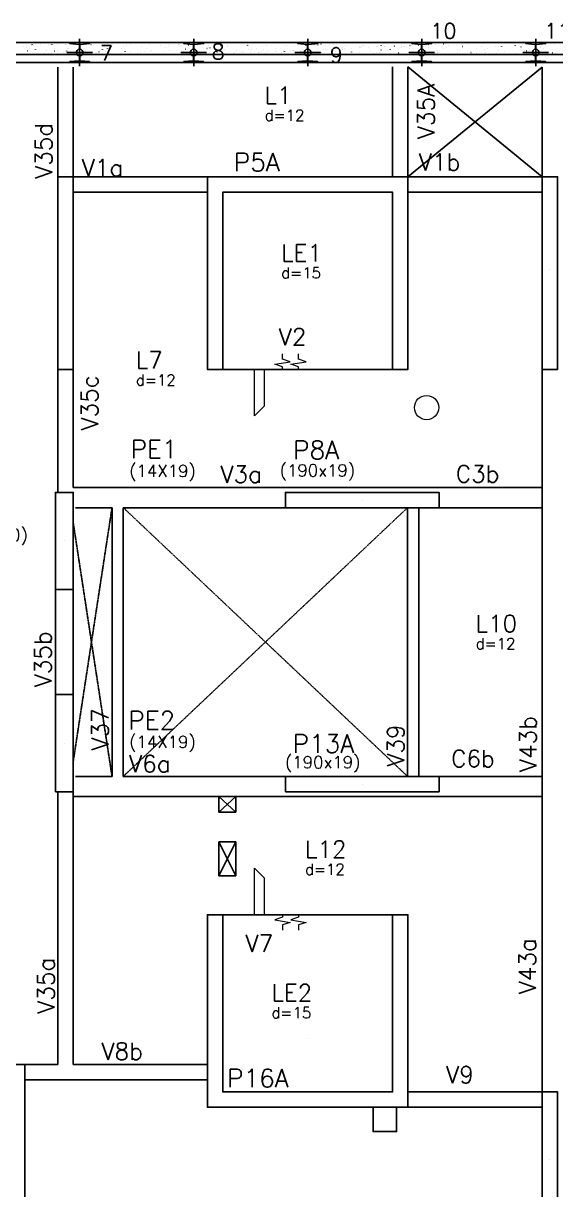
# Model space of a CAD drawing. Extents: x -40810 to 33675, y -2018 to 21213.
# Drawn here: x 24213 to 24872, y 2600 to 4042 of the extents above; entities that cross this region are included whole.
import ezdxf

# ---------------------------------------------------------------- set-up
doc = ezdxf.new("R2010")
doc.units = 0
doc.linetypes.add('TRAZO_HUECO', pattern=[0.75, 0.5, -0.25])
doc.layers.get('0').update_dxf_attribs({"color": 1, "lineweight": 9})
for name, color, linetype in [('1', 5, 'Continuous'), ('10', 7, 'Continuous'), ('12', 3, 'Continuous'), ('13', 7, 'Continuous'), ('19', 5, 'Continuous'), ('241', 7, 'TRAZO_HUECO'), ('242', 3, 'Continuous'), ('27', 10, 'Continuous'), ('3', 2, 'Continuous'), ('42', 7, 'Continuous'), ('49', 20, 'Continuous'), ('51', 6, 'Continuous'), ('52', 21, 'Continuous'), ('8', 5, 'Continuous'), ('9', 3, 'Continuous'), ('STEPHANIE', 6, 'Continuous')]:
    doc.layers.add(name, color=color, linetype=linetype)
doc.styles.get("Standard").update_dxf_attribs({"font": 'romans.shx', "width": 0.8})

# ---------------------------------------------------------------- blocks, each defined once
blk = doc.blocks.new('_H9EFD498501-007')
for p, q in [((970.035392, 4541.20212), (970.108615, 4541.218353)), ((1003.219644, 4540.889427), (1003.294573, 4540.892699)), ((1060.126869, 4540.926432), (1060.136658, 4541.00079)), ((1317.413387, 4540.870621), (1317.48661, 4540.886854)), ((1332.770867, 4540.95701), (1332.780657, 4541.031369)), ((1433.816237, 4540.895396), (1433.88946, 4540.911629)), ((1469.152187, 4541.128347), (1469.227116, 4541.131618)), ((1471.025403, 4541.210133), (1471.100332, 4541.213404)), ((1498.724466, 4540.948143), (1498.734255, 4541.022502)), ((1518.885293, 4541.130711), (1518.93095, 4541.190213)), ((1567.23507, 4540.889987), (1567.280727, 4540.949489)), ((949.570755, 4538.547066), (949.645684, 4538.550338)), ((950.728918, 4528.085768), (950.728918, 4528.085768)), ((950.728918, 4528.085768), (950.728918, 4528.085768)), ((951.751156, 4528.085768), (951.751156, 4528.085768)), ((952.828175, 4537.387371), (952.901397, 4537.403604)), ((953.186837, 4538.990848), (953.196627, 4539.065206)), ((954.267914, 4532.697877), (954.313571, 4532.757378)), ((956.664912, 4535.821706), (956.710569, 4535.881207)), ((959.686118, 4538.988712), (959.761047, 4538.991984)), ((960.408795, 4540.700829), (960.454452, 4540.76033)), ((961.559334, 4539.070499), (961.634262, 4539.07377)), ((963.605068, 4528.085768), (963.605068, 4528.085768)), ((963.605068, 4528.085768), (963.605068, 4528.085768)), ((963.605068, 4528.085768), (963.605068, 4528.085768)), ((964.450151, 4534.504811), (964.459941, 4534.57917)), ((969.016901, 4528.085768), (969.016901, 4528.085768)), ((969.016901, 4528.085768), (969.016901, 4528.085768)), ((970.391279, 4528.39046), (970.464501, 4528.406693)), ((970.40091, 4539.45653), (970.475839, 4539.459802)), ((974.996163, 4528.085768), (974.996163, 4528.085768)), ((975.45898, 4528.085768), (975.45898, 4528.085768)), ((975.45898, 4528.085768), (975.45898, 4528.085768)), ((975.610676, 4529.238012), (975.620465, 4529.312371)), ((978.385731, 4532.503138), (978.431388, 4532.56264)), ((980.516274, 4539.898177), (980.591202, 4539.901448)), ((982.389489, 4539.979963), (982.464418, 4539.983234)), ((984.640754, 4540.654844), (984.686411, 4540.714345)), ((987.312892, 4528.085768), (987.312892, 4528.085768)), ((987.312892, 4528.085768), (987.312892, 4528.085768)), ((987.598496, 4532.205208), (987.671718, 4532.221441)), ((988.361989, 4536.054448), (988.371778, 4536.128806)), ((991.231066, 4540.365995), (991.305994, 4540.369266)), ((991.259606, 4533.016857), (991.332828, 4533.03309)), ((999.166804, 4528.085768), (999.166804, 4528.085768)), ((999.263408, 4528.085768), (999.263408, 4528.085768)), ((999.263408, 4528.085768), (999.263408, 4528.085768)), ((999.449092, 4530.229961), (999.458882, 4530.304319)), ((1001.346429, 4540.807641), (1001.421358, 4540.810912)), ((1002.61769, 4532.457153), (1002.663347, 4532.516655)), ((1004.439602, 4535.938792), (1004.512824, 4535.955025)), ((1005.014688, 4535.580982), (1005.060345, 4535.640483)), ((1008.758571, 4540.460105), (1008.804228, 4540.519607)), ((1011.020716, 4528.085768), (1011.020716, 4528.085768)), ((1012.200405, 4537.046396), (1012.210194, 4537.120755)), ((1021.646819, 4539.75354), (1021.720042, 4539.769773)), ((1022.874628, 4528.085768), (1022.874628, 4528.085768)), ((1022.874628, 4528.085768), (1022.874628, 4528.085768)), ((1022.874628, 4528.085768), (1022.874628, 4528.085768)), ((1023.463719, 4532.56036), (1023.473508, 4532.634718)), ((1023.530653, 4528.085768), (1023.530653, 4528.085768)), ((1025.307929, 4540.565188), (1025.381152, 4540.581421)), ((1026.735507, 4532.262414), (1026.781164, 4532.321916)), ((1027.162449, 4528.085768), (1027.162449, 4528.085768)), ((1027.162449, 4528.085768), (1027.162449, 4528.085768)), ((1027.162449, 4528.085768), (1027.162449, 4528.085768)), ((1032.990531, 4540.41412), (1033.036188, 4540.473622)), ((1034.728539, 4528.085768), (1034.728539, 4528.085768)), ((1034.728539, 4528.085768), (1034.728539, 4528.085768)), ((1034.728539, 4528.085768), (1034.728539, 4528.085768)), ((1036.215031, 4539.376795), (1036.224821, 4539.451154)), ((1039.209923, 4530.756629), (1039.283145, 4530.772861)), ((1042.871033, 4531.568277), (1042.944255, 4531.58451)), ((1046.582451, 4528.085768), (1046.582451, 4528.085768)), ((1046.582451, 4528.085768), (1046.582451, 4528.085768)), ((1047.375556, 4534.109996), (1047.385345, 4534.184355)), ((1047.797899, 4528.085768), (1047.797899, 4528.085768)), ((1047.797899, 4528.085768), (1047.797899, 4528.085768)), ((1050.967467, 4532.216429), (1051.013124, 4532.275931)), ((1053.364465, 4535.340258), (1053.410122, 4535.39976)), ((1056.051029, 4534.490212), (1056.124251, 4534.506445)), ((1057.108347, 4540.219381), (1057.154005, 4540.278883)), ((1058.436363, 4528.085768), (1058.436363, 4528.085768)), ((1058.46266, 4528.28551), (1058.472449, 4528.359868)), ((1070.290275, 4528.085768), (1070.290275, 4528.085768)), ((1071.213972, 4535.101945), (1071.223762, 4535.176303)), ((1072.065144, 4528.085768), (1072.065144, 4528.085768)), ((1073.258246, 4538.30496), (1073.331468, 4538.321193)), ((1075.085283, 4532.021691), (1075.130941, 4532.081192)), ((1076.919356, 4539.116609), (1076.992578, 4539.132842)), ((1081.340307, 4540.173396), (1081.385964, 4540.232898)), ((1082.144187, 4528.085768), (1082.144187, 4528.085768)), ((1082.144187, 4528.085768), (1082.144187, 4528.085768)), ((1082.144187, 4528.085768), (1082.144187, 4528.085768)), ((1082.477286, 4530.615909), (1082.487076, 4530.690267)), ((1085.307997, 4528.085768), (1085.307997, 4528.085768)), ((1085.307997, 4528.085768), (1085.307997, 4528.085768)), ((1085.307997, 4528.085768), (1085.307997, 4528.085768)), ((1090.82135, 4529.308049), (1090.894572, 4529.324282)), ((1093.998099, 4528.085768), (1093.998099, 4528.085768)), ((1093.998099, 4528.085768), (1093.998099, 4528.085768)), ((1093.998099, 4528.085768), (1093.998099, 4528.085768)), ((1094.48246, 4530.119697), (1094.555682, 4530.13593)), ((1095.228599, 4537.432344), (1095.238388, 4537.506702)), ((1096.332389, 4528.085768), (1096.332389, 4528.085768)), ((1096.332389, 4528.085768), (1096.332389, 4528.085768)), ((1099.317243, 4531.975706), (1099.3629, 4532.035207)), ((1101.714241, 4535.099534), (1101.759898, 4535.159036)), ((1105.458124, 4539.978657), (1105.503781, 4540.038159)), ((1105.852011, 4528.085768), (1105.852011, 4528.085768)), ((1105.852011, 4528.085768), (1105.852011, 4528.085768)), ((1106.389123, 4532.165545), (1106.398913, 4532.239903)), ((1107.662456, 4533.041632), (1107.735678, 4533.057865)), ((1117.705922, 4528.085768), (1117.705922, 4528.085768)), ((1117.705922, 4528.085768), (1117.705922, 4528.085768)), ((1119.140436, 4538.98198), (1119.150225, 4539.056339)), ((1120.599634, 4528.085768), (1120.599634, 4528.085768)), ((1123.43506, 4531.780967), (1123.480717, 4531.840468)), ((1124.869673, 4536.85638), (1124.942895, 4536.872613)), ((1128.530783, 4537.668029), (1128.604005, 4537.684262)), ((1129.559834, 4528.085768), (1129.559834, 4528.085768)), ((1129.690084, 4539.932672), (1129.735741, 4539.992174)), ((1130.22754, 4533.157494), (1130.237329, 4533.231852)), ((1141.413746, 4528.085768), (1141.413746, 4528.085768)), ((1141.413746, 4528.085768), (1141.413746, 4528.085768)), ((1141.413746, 4528.085768), (1141.413746, 4528.085768)), ((1141.490854, 4528.671458), (1141.500643, 4528.745816)), ((1141.710779, 4540.589964), (1141.784002, 4540.606197)), ((1142.978852, 4539.973929), (1142.988642, 4540.048287)), ((1143.453546, 4528.085768), (1143.453546, 4528.085768)), ((1144.866879, 4528.085768), (1144.866879, 4528.085768)), ((1144.866879, 4528.085768), (1144.866879, 4528.085768)), ((1146.093887, 4528.671117), (1146.167109, 4528.68735)), ((1147.667019, 4531.734982), (1147.712677, 4531.794483)), ((1150.064018, 4534.858811), (1150.109675, 4534.918312)), ((1153.267658, 4528.085768), (1153.267658, 4528.085768)), ((1153.267658, 4528.085768), (1153.267658, 4528.085768)), ((1153.267658, 4528.085768), (1153.267658, 4528.085768)), ((1153.8079, 4539.737934), (1153.853558, 4539.797435)), ((1154.242166, 4535.487893), (1154.251956, 4535.562251)), ((1159.273883, 4531.593052), (1159.347105, 4531.609285)), ((1165.12157, 4528.085768), (1165.12157, 4528.085768)), ((1165.12157, 4528.085768), (1165.12157, 4528.085768)), ((1165.402691, 4530.221094), (1165.41248, 4530.295452)), ((1169.134124, 4528.085768), (1169.134124, 4528.085768)), ((1170.428021, 4528.085768), (1170.428021, 4528.085768)), ((1170.428021, 4528.085768), (1170.428021, 4528.085768)), ((1170.428021, 4528.085768), (1170.428021, 4528.085768)), ((1171.784836, 4531.540243), (1171.830493, 4531.599745)), ((1176.4811, 4535.4078), (1176.554322, 4535.424033)), ((1176.975482, 4528.085768), (1176.975482, 4528.085768)), ((1176.975482, 4528.085768), (1176.975482, 4528.085768)), ((1177.530012, 4528.395847), (1177.60494, 4528.399119)), ((1178.03986, 4539.691949), (1178.085517, 4539.75145)), ((1178.154003, 4537.037529), (1178.163793, 4537.111887)), ((1179.403227, 4528.477634), (1179.478156, 4528.480905)), ((1180.14221, 4536.219449), (1180.215432, 4536.235682)), ((1188.244804, 4528.863665), (1188.319732, 4528.866937)), ((1188.829394, 4528.085768), (1188.829394, 4528.085768)), ((1189.241107, 4531.213042), (1189.250897, 4531.287401)), ((1193.322206, 4539.141384), (1193.395428, 4539.157617)), ((1193.401369, 4528.085768), (1193.401369, 4528.085768)), ((1193.401369, 4528.085768), (1193.401369, 4528.085768)), ((1196.016796, 4531.494258), (1196.062453, 4531.55376)), ((1198.360167, 4529.305312), (1198.435096, 4529.308583)), ((1198.413794, 4534.618087), (1198.459451, 4534.677588)), ((1200.233382, 4529.387098), (1200.308311, 4529.39037)), ((1200.683305, 4528.085768), (1200.683305, 4528.085768)), ((1201.599094, 4528.085768), (1201.599094, 4528.085768)), ((1201.599094, 4528.085768), (1201.599094, 4528.085768)), ((1201.99242, 4538.029478), (1202.002209, 4538.103836)), ((1202.157677, 4539.49721), (1202.203334, 4539.556711)), ((1209.074959, 4529.77313), (1209.149888, 4529.776401)), ((1210.88531, 4530.144472), (1210.958532, 4530.160705)), ((1212.537217, 4528.085768), (1212.537217, 4528.085768)), ((1212.537217, 4528.085768), (1212.537217, 4528.085768)), ((1212.537217, 4528.085768), (1212.537217, 4528.085768)), ((1213.255734, 4533.543442), (1213.265523, 4533.6178)), ((1217.668615, 4528.085768), (1217.668615, 4528.085768)), ((1219.190322, 4530.214776), (1219.265251, 4530.218047)), ((1220.134613, 4531.299519), (1220.18027, 4531.359021)), ((1221.063538, 4530.296562), (1221.138466, 4530.299834)), ((1224.391129, 4528.085768), (1224.391129, 4528.085768)), ((1224.391129, 4528.085768), (1224.391129, 4528.085768)), ((1224.416258, 4528.276643), (1224.426048, 4528.351001)), ((1226.007046, 4540.359877), (1226.016836, 4540.434235)), ((1226.389636, 4539.451225), (1226.435294, 4539.510726)), ((1228.092527, 4533.959221), (1228.165749, 4533.975454)), ((1229.905115, 4530.682594), (1229.980043, 4530.685865)), ((1231.753637, 4534.770869), (1231.826859, 4534.787102)), ((1236.245041, 4528.085768), (1236.245041, 4528.085768)), ((1236.245041, 4528.085768), (1236.245041, 4528.085768)), ((1237.167571, 4535.093078), (1237.17736, 4535.167436)), ((1240.020478, 4531.12424), (1240.095406, 4531.127512)), ((1241.893693, 4531.206027), (1241.968622, 4531.209298)), ((1241.93586, 4528.085768), (1241.93586, 4528.085768)), ((1241.93586, 4528.085768), (1241.93586, 4528.085768)), ((1244.366572, 4531.253534), (1244.41223, 4531.313036)), ((1244.933633, 4537.692804), (1245.006855, 4537.709037)), ((1246.763571, 4534.377363), (1246.809228, 4534.436865)), ((1248.098953, 4528.085768), (1248.098953, 4528.085768)), ((1248.254675, 4529.268591), (1248.264464, 4529.342949)), ((1250.507453, 4539.256486), (1250.55311, 4539.315988)), ((1250.73527, 4531.592058), (1250.810199, 4531.59533)), ((1259.744642, 4528.085768), (1259.744642, 4528.085768)), ((1259.744642, 4528.085768), (1259.744642, 4528.085768)), ((1259.952865, 4528.085768), (1259.952865, 4528.085768)), ((1260.850633, 4532.033704), (1260.925562, 4532.036976)), ((1261.005987, 4536.085026), (1261.015777, 4536.159385)), ((1262.496737, 4528.695893), (1262.569959, 4528.712126)), ((1262.723849, 4532.115491), (1262.798777, 4532.118762)), ((1266.203105, 4528.085768), (1266.203105, 4528.085768)), ((1268.484389, 4531.058796), (1268.530046, 4531.118297)), ((1271.565425, 4532.501522), (1271.640354, 4532.504794)), ((1271.806777, 4528.085768), (1271.806777, 4528.085768)), ((1271.806777, 4528.085768), (1271.806777, 4528.085768)), ((1271.806777, 4528.085768), (1271.806777, 4528.085768)), ((1272.269301, 4531.59899), (1272.279091, 4531.673349)), ((1274.739413, 4539.210501), (1274.78507, 4539.270003)), ((1279.703954, 4532.510641), (1279.777176, 4532.526874)), ((1281.680789, 4532.943169), (1281.755717, 4532.94644)), ((1283.365064, 4533.322289), (1283.438286, 4533.338522)), ((1283.554004, 4533.024955), (1283.628933, 4533.028226)), ((1283.660688, 4528.085768), (1283.660688, 4528.085768)), ((1283.660688, 4528.085768), (1283.660688, 4528.085768)), ((1283.660688, 4528.085768), (1283.660688, 4528.085768)), ((1285.020614, 4538.415425), (1285.030403, 4538.489784)), ((1290.47035, 4528.085768), (1290.47035, 4528.085768)), ((1290.47035, 4528.085768), (1290.47035, 4528.085768)), ((1292.395581, 4533.410987), (1292.470509, 4533.414258)), ((1292.716349, 4531.012811), (1292.762006, 4531.072312)), ((1295.113347, 4534.136639), (1295.159004, 4534.196141)), ((1295.5146, 4528.085768), (1295.5146, 4528.085768)), ((1295.5146, 4528.085768), (1295.5146, 4528.085768)), ((1296.181138, 4533.148627), (1296.190928, 4533.222985)), ((1296.54506, 4536.244224), (1296.618282, 4536.260457)), ((1298.85723, 4539.015762), (1298.902887, 4539.075264)), ((1302.510944, 4533.852633), (1302.585873, 4533.855904)), ((1304.38416, 4533.934419), (1304.459088, 4533.937691)), ((1307.368512, 4528.085768), (1307.368512, 4528.085768)), ((1307.368512, 4528.085768), (1307.368512, 4528.085768)), ((1308.932451, 4539.965062), (1308.94224, 4540.03942)), ((1313.225736, 4534.320451), (1313.300665, 4534.323722)), ((1313.752277, 4540.058972), (1313.8255, 4540.075205)), ((1314.737595, 4528.085768), (1314.737595, 4528.085768)), ((1316.834166, 4530.818072), (1316.879823, 4530.877573)), ((1317.89019, 4528.085768), (1317.89019, 4528.085768)), ((1317.89019, 4528.085768), (1317.89019, 4528.085768)), ((1317.89019, 4528.085768), (1317.89019, 4528.085768)), ((1319.222424, 4528.085768), (1319.222424, 4528.085768)), ((1320.019555, 4534.140575), (1320.029344, 4534.214933)), ((1323.089189, 4538.969777), (1323.134846, 4539.029279)), ((1323.3411, 4534.762097), (1323.416028, 4534.765369)), ((1325.214315, 4534.843883), (1325.289244, 4534.847155)), ((1331.076336, 4528.085768), (1331.076336, 4528.085768)), ((1331.076336, 4528.085768), (1331.076336, 4528.085768)), ((1331.076336, 4528.085768), (1331.076336, 4528.085768)), ((1331.282869, 4529.654539), (1331.292658, 4529.728897)), ((1331.315381, 4531.062061), (1331.388603, 4531.078294)), ((1334.055892, 4535.229915), (1334.13082, 4535.233186)), ((1334.976491, 4531.87371), (1335.049713, 4531.889943)), ((1339.00484, 4528.085768), (1339.00484, 4528.085768)), ((1339.00484, 4528.085768), (1339.00484, 4528.085768)), ((1341.066125, 4530.772087), (1341.111782, 4530.831588)), ((1342.930248, 4528.085768), (1342.930248, 4528.085768)), ((1342.930248, 4528.085768), (1342.930248, 4528.085768)), ((1342.930248, 4528.085768), (1342.930248, 4528.085768)), ((1343.463123, 4533.895916), (1343.508781, 4533.955417)), ((1344.034181, 4536.470974), (1344.043971, 4536.545333)), ((1344.171255, 4535.671561), (1344.246184, 4535.674833)), ((1346.04447, 4535.753348), (1346.119399, 4535.756619)), ((1347.207006, 4538.775039), (1347.252663, 4538.83454)), ((1348.156487, 4534.795644), (1348.229709, 4534.811877)), ((1354.78416, 4528.085768), (1354.78416, 4528.085768)), ((1354.78416, 4528.085768), (1354.78416, 4528.085768)), ((1354.886047, 4536.139379), (1354.960976, 4536.142651)), ((1355.194706, 4531.204175), (1355.204495, 4531.278534)), ((1363.272085, 4528.085768), (1363.272085, 4528.085768)), ((1365.00141, 4536.581026), (1365.076339, 4536.584297)), ((1365.183942, 4530.577348), (1365.229599, 4530.63685)), ((1365.363704, 4538.610393), (1365.436926, 4538.626626)), ((1366.638071, 4528.085768), (1366.638071, 4528.085768)), ((1366.638071, 4528.085768), (1366.638071, 4528.085768)), ((1366.874626, 4536.662812), (1366.949554, 4536.666083)), ((1367.946018, 4538.02061), (1367.955808, 4538.094969)), ((1369.024814, 4539.422041), (1369.098036, 4539.438274)), ((1371.438966, 4538.729054), (1371.484623, 4538.788555)), ((1375.716203, 4537.048843), (1375.791131, 4537.052115)), ((1376.035738, 4528.085768), (1376.035738, 4528.085768)), ((1376.035738, 4528.085768), (1376.035738, 4528.085768)), ((1376.035738, 4528.085768), (1376.035738, 4528.085768)), ((1378.491983, 4528.085768), (1378.491983, 4528.085768)), ((1379.033122, 4532.196124), (1379.042911, 4532.270482)), ((1382.926808, 4529.613481), (1383.00003, 4529.629714)), ((1385.831566, 4537.49049), (1385.906494, 4537.493761)), ((1386.587918, 4530.42513), (1386.66114, 4530.441363)), ((1387.539331, 4528.085768), (1387.539331, 4528.085768)), ((1387.539331, 4528.085768), (1387.539331, 4528.085768)), ((1387.704781, 4537.572276), (1387.77971, 4537.575548)), ((1389.415902, 4530.531363), (1389.461559, 4530.590865)), ((1390.345895, 4528.085768), (1390.345895, 4528.085768)), ((1391.784435, 4539.012559), (1391.794224, 4539.086917)), ((1391.8129, 4533.655192), (1391.858557, 4533.714693)), ((1395.556783, 4538.534315), (1395.60244, 4538.593816)), ((1396.546358, 4537.958308), (1396.621287, 4537.961579)), ((1399.767914, 4533.347065), (1399.841136, 4533.363298)), ((1402.199807, 4528.085768), (1402.199807, 4528.085768)), ((1402.199807, 4528.085768), (1402.199807, 4528.085768)), ((1402.199807, 4528.085768), (1402.199807, 4528.085768)), ((1403.047749, 4534.526523), (1403.057538, 4534.600881)), ((1406.661721, 4538.399954), (1406.73665, 4538.403225)), ((1408.534937, 4538.48174), (1408.609865, 4538.485012)), ((1411.806576, 4528.085768), (1411.806576, 4528.085768)), ((1413.533719, 4530.336624), (1413.579376, 4530.396126)), ((1414.053719, 4528.085768), (1414.053719, 4528.085768)), ((1414.053719, 4528.085768), (1414.053719, 4528.085768)), ((1414.208273, 4529.259724), (1414.218063, 4529.334082)), ((1416.975131, 4537.161813), (1417.048353, 4537.178046)), ((1417.376513, 4538.867772), (1417.451442, 4538.871043)), ((1419.788742, 4538.48833), (1419.834399, 4538.547831)), ((1420.636241, 4537.973461), (1420.709463, 4537.989694)), ((1425.907631, 4528.085768), (1425.907631, 4528.085768)), ((1425.907631, 4528.085768), (1425.907631, 4528.085768)), ((1426.959586, 4536.076159), (1426.969375, 4536.150518)), ((1427.491877, 4539.309418), (1427.566805, 4539.31269)), ((1429.365092, 4539.391205), (1429.440021, 4539.394476)), ((1434.181286, 4528.085768), (1434.181286, 4528.085768)), ((1434.181286, 4528.085768), (1434.181286, 4528.085768)), ((1434.181286, 4528.085768), (1434.181286, 4528.085768)), ((1434.538235, 4528.164901), (1434.611457, 4528.181134)), ((1436.073821, 4528.085768), (1436.073821, 4528.085768)), ((1436.073821, 4528.085768), (1436.073821, 4528.085768)), ((1437.761543, 4528.085768), (1437.761543, 4528.085768)), ((1437.765678, 4530.290639), (1437.811335, 4530.350141)), ((1438.046689, 4530.251672), (1438.056479, 4530.326031)), ((1438.199345, 4528.97655), (1438.272567, 4528.992783)), ((1438.206669, 4539.777236), (1438.281597, 4539.780508)), ((1440.162676, 4533.414468), (1440.208333, 4533.47397)), ((1443.906559, 4538.293591), (1443.952216, 4538.353093)), ((1448.322032, 4540.218882), (1448.396961, 4540.222154)), ((1449.615454, 4528.085768), (1449.615454, 4528.085768)), ((1450.195247, 4540.300669), (1450.270176, 4540.30394)), ((1450.798002, 4537.068108), (1450.807791, 4537.142466)), ((1451.379341, 4531.898485), (1451.452563, 4531.914718)), ((1459.036824, 4540.6867), (1459.111753, 4540.689972)), ((1460.341066, 4528.085768), (1460.341066, 4528.085768)), ((1461.469366, 4528.085768), (1461.469366, 4528.085768)), ((1461.469366, 4528.085768), (1461.469366, 4528.085768)), ((1461.469366, 4528.085768), (1461.469366, 4528.085768)), ((1461.883495, 4530.0959), (1461.929152, 4530.155402)), ((1462.061316, 4532.582072), (1462.071105, 4532.65643)), ((1468.138519, 4538.247606), (1468.184176, 4538.307108)), ((1468.586558, 4535.713233), (1468.65978, 4535.729466)), ((1472.247668, 4536.524882), (1472.32089, 4536.541114)), ((1473.323278, 4528.085768), (1473.323278, 4528.085768)), ((1473.323278, 4528.085768), (1473.323278, 4528.085768)), ((1473.323278, 4528.085768), (1473.323278, 4528.085768)), ((1474.812629, 4539.398507), (1474.822418, 4539.472865)), ((1484.608311, 4528.085768), (1484.608311, 4528.085768)), ((1484.608311, 4528.085768), (1484.608311, 4528.085768)), ((1485.17719, 4528.085768), (1485.17719, 4528.085768)), ((1485.17719, 4528.085768), (1485.17719, 4528.085768)), ((1485.427664, 4539.446816), (1485.500886, 4539.463049)), ((1485.973153, 4534.131708), (1485.982943, 4534.206066)), ((1486.115455, 4530.049915), (1486.161112, 4530.109417)), ((1488.512453, 4533.173744), (1488.55811, 4533.233246)), ((1492.256336, 4538.052867), (1492.301993, 4538.112369)), ((1492.326835, 4528.085768), (1492.326835, 4528.085768)), ((1492.326835, 4528.085768), (1492.326835, 4528.085768)), ((1497.031102, 4528.085768), (1497.031102, 4528.085768)), ((1497.060257, 4528.307221), (1497.070046, 4528.38158)), ((1502.990768, 4530.449905), (1503.06399, 4530.466138)), ((1508.875556, 4528.085768), (1508.875556, 4528.085768)), ((1508.885014, 4528.085768), (1508.885014, 4528.085768)), ((1509.811569, 4535.123656), (1509.821359, 4535.198015)), ((1510.233272, 4529.855177), (1510.278929, 4529.914678)), ((1516.488295, 4538.006882), (1516.533952, 4538.066384)), ((1520.197985, 4534.264653), (1520.271207, 4534.280886)), ((1520.738926, 4528.085768), (1520.738926, 4528.085768)), ((1520.738926, 4528.085768), (1520.738926, 4528.085768)), ((1520.738926, 4528.085768), (1520.738926, 4528.085768)), ((1521.074883, 4530.63762), (1521.084673, 4530.711979)), ((1523.859095, 4535.076302), (1523.932317, 4535.092535)), ((1532.592838, 4528.085768), (1532.592838, 4528.085768)), ((1532.592838, 4528.085768), (1532.592838, 4528.085768)), ((1532.592838, 4528.085768), (1532.592838, 4528.085768)), ((1533.142802, 4528.085768), (1533.142802, 4528.085768)), ((1533.142802, 4528.085768), (1533.142802, 4528.085768)), ((1533.826196, 4537.454056), (1533.835985, 4537.528414)), ((1534.465231, 4529.809192), (1534.510888, 4529.868693)), ((1536.862229, 4532.93302), (1536.907886, 4532.992522)), ((1537.039091, 4537.998237), (1537.112313, 4538.014469)), ((1540.606112, 4537.812144), (1540.651769, 4537.871645)), ((1544.446749, 4528.085768), (1544.446749, 4528.085768)), ((1544.446749, 4528.085768), (1544.446749, 4528.085768)), ((1544.986721, 4532.187257), (1544.99651, 4532.261615)), ((1550.472383, 4528.085768), (1550.472383, 4528.085768)), ((1550.472383, 4528.085768), (1550.472383, 4528.085768)), ((1554.602195, 4529.001325), (1554.675417, 4529.017558)), ((1556.300661, 4528.085768), (1556.300661, 4528.085768)), ((1556.300661, 4528.085768), (1556.300661, 4528.085768)), ((1557.410047, 4528.085768), (1557.410047, 4528.085768)), ((1557.738033, 4539.003692), (1557.747823, 4539.07805)), ((1558.583048, 4529.614453), (1558.628705, 4529.673954)), ((1564.838072, 4537.766159), (1564.883729, 4537.82566)), ((1568.154573, 4528.085768), (1568.154573, 4528.085768)), ((1568.825137, 4533.179205), (1568.834926, 4533.253564)), ((1571.809412, 4532.816073), (1571.882634, 4532.832306)), ((1575.470522, 4533.627722), (1575.543744, 4533.643955)), ((1580.008485, 4528.085768), (1580.008485, 4528.085768)), ((1580.008485, 4528.085768), (1580.008485, 4528.085768)), ((1580.008485, 4528.085768), (1580.008485, 4528.085768)), ((1580.088451, 4528.693169), (1580.09824, 4528.767527)), ((1581.576449, 4539.99564), (1581.586239, 4540.069999)), ((1581.677292, 4528.085768), (1581.677292, 4528.085768)), ((1581.677292, 4528.085768), (1581.677292, 4528.085768)), ((1582.815008, 4529.568468), (1582.860665, 4529.627969)), ((1585.212006, 4532.692297), (1585.257663, 4532.751798)), ((1588.650518, 4536.549657), (1588.72374, 4536.56589)), ((1588.955889, 4537.57142), (1589.001546, 4537.630921)), ((1591.862397, 4528.085768), (1591.862397, 4528.085768)), ((1591.862397, 4528.085768), (1591.862397, 4528.085768)), ((1591.862397, 4528.085768), (1591.862397, 4528.085768)), ((1592.839763, 4535.509604), (1592.849553, 4535.583963)), ((1603.716309, 4528.085768), (1603.716309, 4528.085768)), ((1603.716309, 4528.085768), (1603.716309, 4528.085768)), ((1604.000288, 4530.242805), (1604.010077, 4530.317164)), ((1605.857735, 4540.364405), (1605.930958, 4540.380638)), ((1605.944537, 4528.085768), (1605.944537, 4528.085768)), ((1606.932824, 4529.373729), (1606.978482, 4529.433231))]:
    blk.add_line(p, q)

msp = doc.modelspace()

# ---------------------------------------------------------------- linework, layer by layer
at = {"linetype": 'Continuous', "ltscale": 30}
for points in [[(25397.356, 3993.172), (23824.654, 3993.172)], [(24193.129, 2755.086), (24215.129, 2755.086), (24256.129, 2755.086), (24256.129, 3092.086), (24253.129, 3092.086), (24253.129, 3212.086), (24253.129, 3342.086), (24253.129, 3462.086), (24256.129, 3462.086), (24256.129, 3614.086), (24256.129, 3852.086), (24275.129, 3852.086), (24441.129, 3852.086), (24689.129, 3852.086), (24689.129, 3988.078), (24772.279, 3919.959), (24855.129, 3987.586), (24855.129, 3852.086), (24874.129, 3852.086)]]:
    msp.add_lwpolyline(points, dxfattribs=at)
for points in [[(24855.129, 3833.086), (24689.129, 3833.086), (24689.129, 3614.086), (24670.129, 3614.086), (24511.29, 3614.086), (24511.29, 3568.496), (24499.29, 3556.496), (24499.29, 3614.086), (24460.129, 3614.086), (24441.129, 3614.086), (24441.129, 3833.086), (24275.129, 3833.086), (24275.129, 3614.086), (24275.129, 3468.086), (24336.628, 3468.086), (24695.628, 3468.086), (24855.129, 3468.086), (24855.129, 3614.086)], [(24855.129, 3277.082), (24855.129, 3443.086), (24727.629, 3443.086), (24702.628, 3443.086), (24702.628, 3111.086), (24727.629, 3111.086), (24855.129, 3111.086)], [(24855.129, 3086.086), (24695.628, 3086.086), (24476.127, 3086.086), (24476.127, 3066.769), (24455.131, 3066.769), (24455.131, 3066.769), (24455.131, 3086.086), (24336.628, 3086.086), (24275.129, 3086.086), (24275.129, 2755.086), (24441.129, 2755.086), (24441.129, 2940.086), (24460.129, 2940.086), (24499.29, 2940.086), (24499.29, 2997.677), (24511.29, 2985.677), (24511.29, 2940.086), (24670.129, 2940.086), (24689.129, 2940.086), (24689.129, 2721.086), (24855.129, 2721.086)], [(24875.629, 2555.086), (24874.129, 2555.086), (24855.129, 2555.086), (24855.129, 2702.086), (24689.129, 2702.086), (24675.129, 2702.086), (24675.129, 2672.086), (24646.129, 2672.086), (24646.129, 2702.086), (24441.129, 2702.086), (24441.129, 2736.086), (24215.129, 2736.086), (24215.129, 2555.086), (24213.629, 2186.092), (24213.629, 2186.086), (24875.629, 2186.086)]]:
    msp.add_lwpolyline(points, close=True, dxfattribs=at)
for points in [[(24533.833, 3614.086), (24533.833, 3617.253), (24524.333, 3620.42), (24543.333, 3623.586), (24533.833, 3626.753), (24533.833, 3633.086)], [(24553.777, 3614.086), (24553.777, 3617.253), (24544.277, 3620.42), (24563.277, 3623.586), (24553.777, 3626.753), (24553.777, 3633.086)], [(24533.833, 2940.086), (24533.833, 2936.92), (24524.333, 2933.753), (24543.333, 2930.586), (24533.833, 2927.42), (24533.833, 2921.086)], [(24553.777, 2940.086), (24553.777, 2936.92), (24544.277, 2933.753), (24563.277, 2930.586), (24553.777, 2927.42), (24553.777, 2921.086)]]:
    msp.add_lwpolyline(points)
msp.add_lwpolyline([(24727.165, 3566.852, -1), (24697.165, 3566.852, -1)], format="xyb", close=True, dxfattribs=at)
at = {"layer": '1'}
for p, q in [((24275.129, 3852.086), (24275.129, 3987.586)), ((24670.129, 3988.086), (24670.129, 3852.086)), ((24689.129, 3852.086), (24689.129, 3988.078)), ((24855.129, 3987.586), (24855.129, 3852.086)), ((24441.129, 3852.086), (24275.129, 3852.086)), ((24275.129, 3833.086), (24275.129, 3852.086)), ((24855.129, 3852.086), (24689.129, 3852.086)), ((24855.129, 3852.086), (24855.129, 3833.086)), ((24275.129, 3833.086), (24441.129, 3833.086)), ((24689.129, 3833.086), (24855.129, 3833.086))]:
    msp.add_line(p, q, dxfattribs=at)
for points in [[(24256.129, 3987.586), (24256.129, 3852.086)], [(24256.129, 3614.086), (24256.129, 3462.086)], [(24275.129, 3468.086), (24275.129, 3614.086)], [(24460.129, 3614.086), (24670.129, 3614.086)], [(24855.129, 3614.086), (24855.129, 3468.086)], [(24336.628, 3468.086), (24275.129, 3468.086)], [(24695.628, 3468.086), (24336.628, 3468.086)], [(24855.129, 3468.086), (24695.628, 3468.086)], [(24278.129, 3443.086), (24323.128, 3443.086)], [(24323.128, 3443.086), (24323.128, 3111.086)], [(24337.128, 3443.086), (24537.629, 3443.086)], [(24337.128, 3111.086), (24337.128, 3443.086)], [(24688.628, 3443.086), (24688.628, 3111.086)], [(24702.628, 3111.086), (24702.628, 3443.086)], [(24727.629, 3443.086), (24855.129, 3443.086)], [(24855.129, 3443.086), (24855.129, 3277.082)], [(24253.129, 3342.086), (24253.129, 3212.086)], [(24275.129, 3212.086), (24275.129, 3342.086)], [(24855.129, 3277.082), (24855.129, 3111.086)], [(24323.128, 3111.086), (24278.129, 3111.086)], [(24537.629, 3111.086), (24337.128, 3111.086)], [(24855.129, 3111.086), (24727.629, 3111.086)], [(24256.129, 3092.086), (24256.129, 2755.086)], [(24275.129, 3086.086), (24275.129, 3092.086)], [(24275.129, 3086.086), (24336.628, 3086.086)], [(24275.129, 2755.086), (24275.129, 3086.086)], [(24336.628, 3086.086), (24695.628, 3086.086)], [(24695.628, 3086.086), (24855.129, 3086.086)], [(24855.129, 3086.086), (24855.129, 2721.086)], [(24670.129, 2940.086), (24460.129, 2940.086)], [(24256.129, 2755.086), (24215.129, 2755.086)], [(24441.129, 2755.086), (24275.129, 2755.086)], [(24215.129, 2736.086), (24441.129, 2736.086)], [(24854.129, 2721.086), (24689.129, 2721.086)], [(24689.129, 2702.086), (24854.129, 2702.086)]]:
    msp.add_lwpolyline(points, dxfattribs=at)
at = {"layer": '19'}
for p, q in [((24689.129, 3988.078), (24855.129, 3852.086)), ((24689.129, 3852.086), (24855.129, 3987.586))]:
    msp.add_line(p, q, dxfattribs=at)
at = {"layer": '241'}
for p, q in [((24275.129, 3129.362), (24323.128, 3443.086)), ((24337.128, 3111.086), (24688.628, 3443.086)), ((24337.128, 3443.086), (24688.628, 3111.086)), ((24275.129, 3424.811), (24323.128, 3111.086))]:
    msp.add_line(p, q, dxfattribs=at)
at = {"layer": '242'}
for p, q in [((24265.629, 3855.586), (24265.629, 3855.586)), ((24565.129, 3766.607), (24565.129, 3766.607)), ((24863.629, 3738.086), (24863.629, 3738.086)), ((24632.629, 3452.586), (24632.629, 3452.586)), ((24264.129, 3402.086), (24264.129, 3402.086)), ((24264.129, 3152.086), (24264.129, 3152.086)), ((24632.629, 3101.586), (24632.629, 3101.586)), ((24553.144, 2852.109), (24553.144, 2852.109)), ((24559.156, 2851.716), (24559.156, 2851.716)), ((24565.129, 2787.566), (24565.129, 2787.566)), ((24864.629, 2638.086), (24864.629, 2638.086))]:
    msp.add_line(p, q, dxfattribs=at)
at = {"layer": '27'}
for p, q in [((24455.131, 3086.086), (24476.127, 3086.086)), ((24455.131, 3066.769), (24476.127, 3086.086)), ((24455.131, 3086.086), (24476.127, 3066.769)), ((24455.131, 3086.086), (24476.127, 3086.086)), ((24455.131, 3066.769), (24455.131, 3086.086)), ((24455.131, 3066.769), (24476.127, 3086.086)), ((24455.131, 3086.086), (24476.127, 3066.769)), ((24455.131, 3086.086), (24476.127, 3086.086)), ((24455.131, 3066.769), (24455.131, 3086.086)), ((24476.127, 3086.086), (24476.127, 3066.769)), ((24476.127, 3086.086), (24476.127, 3066.769)), ((24476.127, 3066.769), (24455.131, 3066.769)), ((24476.127, 3066.769), (24455.131, 3066.769)), ((24455.131, 2988.084), (24476.127, 3030.081)), ((24455.131, 3030.081), (24476.127, 2988.084)), ((24455.131, 3030.081), (24476.127, 3030.081)), ((24455.131, 2988.084), (24455.131, 3030.081)), ((24455.131, 2988.084), (24476.127, 3030.081)), ((24455.131, 3030.081), (24476.127, 2988.084)), ((24455.131, 3030.081), (24476.127, 3030.081)), ((24455.131, 2988.084), (24455.131, 3030.081)), ((24476.127, 3030.081), (24476.127, 2988.084)), ((24476.127, 3030.081), (24476.127, 2988.084)), ((24476.127, 2988.084), (24455.131, 2988.084)), ((24476.127, 2988.084), (24455.131, 2988.084))]:
    msp.add_line(p, q, dxfattribs=at)
at = {"layer": '3'}
for points in [[(24256.129, 3614.086), (24275.129, 3614.086), (24275.129, 3852.086), (24256.129, 3852.086), (24256.129, 3614.086)], [(24670.129, 3614.086), (24689.129, 3614.086), (24689.129, 3852.086), (24441.129, 3852.086), (24441.129, 3614.086), (24460.129, 3614.086), (24460.129, 3833.086), (24670.129, 3833.086), (24670.129, 3614.086)], [(24855.129, 3614.086), (24874.129, 3614.086), (24874.129, 3852.086), (24855.129, 3852.086), (24855.129, 3614.086)], [(24253.129, 3342.086), (24275.129, 3342.086), (24275.129, 3462.086), (24253.129, 3462.086), (24253.129, 3342.086)], [(24537.629, 3443.086), (24727.629, 3443.086), (24727.629, 3462.086), (24537.629, 3462.086), (24537.629, 3443.086)], [(24253.129, 3092.086), (24275.129, 3092.086), (24275.129, 3212.086), (24253.129, 3212.086), (24253.129, 3092.086)], [(24537.629, 3092.086), (24727.629, 3092.086), (24727.629, 3111.086), (24537.629, 3111.086), (24537.629, 3092.086)], [(24670.129, 2940.086), (24670.129, 2721.086), (24460.129, 2721.086), (24460.129, 2940.086), (24441.129, 2940.086), (24441.129, 2702.086), (24689.129, 2702.086), (24689.129, 2940.086), (24670.129, 2940.086)], [(24193.129, 2555.086), (24215.129, 2555.086), (24215.129, 2755.086), (24193.129, 2755.086), (24193.129, 2555.086)], [(24855.129, 2555.086), (24874.129, 2555.086), (24874.129, 2721.086), (24855.129, 2721.086), (24855.129, 2555.086)]]:
    msp.add_lwpolyline(points, dxfattribs=at)
at = {"layer": '42'}
for p, q in [((24455.131, 3066.769), (24455.131, 3086.086)), ((24476.127, 3086.086), (24476.127, 3066.769)), ((24476.127, 3066.769), (24455.131, 3066.769)), ((24455.131, 3030.081), (24476.127, 3030.081)), ((24455.131, 2988.084), (24455.131, 3030.081)), ((24476.127, 3030.081), (24476.127, 2988.084)), ((24476.127, 2988.084), (24455.131, 2988.084))]:
    msp.add_line(p, q, dxfattribs=at)
msp.add_lwpolyline([(24646.129, 2702.086), (24675.129, 2702.086), (24675.129, 2672.086), (24646.129, 2672.086), (24646.129, 2702.086)], dxfattribs=at)
at = {"layer": '49'}
for p, q in [((23451.165, 4018.172), (27241.515, 4018.172)), ((23734.654, 4003.172), (25397.356, 4003.172)), ((23734.654, 3993.172), (27211.627, 3993.172))]:
    msp.add_line(p, q, dxfattribs=at)
at = {"layer": '51'}
for p, q in [((24283.129, 3988.823), (24283.129, 4022.521)), ((24424.129, 3988.823), (24424.129, 4022.521)), ((24565.129, 3988.823), (24565.129, 4022.521)), ((24706.129, 3988.823), (24706.129, 4022.521)), ((24847.129, 3988.823), (24847.129, 4022.521)), ((24270.629, 4017.418), (24270.629, 4018.172)), ((24270.629, 4018.172), (24295.629, 4018.172)), ((24282.253, 4015.745), (24271.112, 4016.809)), ((24282.736, 4009.654), (24282.736, 4015.136)), ((24283.523, 4015.137), (24283.523, 4009.654)), ((24295.146, 4016.809), (24284.006, 4015.745)), ((24295.629, 4018.172), (24295.629, 4017.418)), ((24411.629, 4017.418), (24411.629, 4018.172)), ((24411.629, 4018.172), (24436.629, 4018.172)), ((24423.253, 4015.745), (24412.112, 4016.809)), ((24423.736, 4009.654), (24423.736, 4015.136)), ((24424.523, 4015.137), (24424.523, 4009.654)), ((24436.146, 4016.809), (24425.006, 4015.745)), ((24436.629, 4018.172), (24436.629, 4017.418)), ((24552.629, 4017.418), (24552.629, 4018.172)), ((24552.629, 4018.172), (24577.629, 4018.172)), ((24564.253, 4015.745), (24553.112, 4016.809)), ((24564.736, 4009.654), (24564.736, 4015.136)), ((24565.523, 4015.137), (24565.523, 4009.654)), ((24577.146, 4016.809), (24566.006, 4015.745)), ((24577.629, 4018.172), (24577.629, 4017.418)), ((24693.629, 4017.418), (24693.629, 4018.172)), ((24693.629, 4018.172), (24718.629, 4018.172)), ((24705.253, 4015.745), (24694.112, 4016.809)), ((24705.736, 4009.654), (24705.736, 4015.136)), ((24706.523, 4015.137), (24706.523, 4009.654)), ((24718.146, 4016.809), (24707.006, 4015.745)), ((24718.629, 4018.172), (24718.629, 4017.418)), ((24834.629, 4017.418), (24834.629, 4018.172)), ((24834.629, 4018.172), (24859.629, 4018.172)), ((24846.253, 4015.745), (24835.112, 4016.809)), ((24846.736, 4009.654), (24846.736, 4015.136)), ((24847.523, 4015.137), (24847.523, 4009.654)), ((24859.146, 4016.809), (24848.006, 4015.745)), ((24859.629, 4018.172), (24859.629, 4017.418)), ((24299.038, 4005.672), (24267.22, 4005.672)), ((24270.629, 3993.172), (24270.629, 3993.926)), ((24295.629, 3993.172), (24270.629, 3993.172)), ((24271.112, 3994.535), (24282.253, 3995.599)), ((24282.736, 3996.208), (24282.736, 4001.691)), ((24283.523, 4001.691), (24283.523, 3996.208)), ((24284.006, 3995.599), (24295.146, 3994.535)), ((24295.629, 3993.926), (24295.629, 3993.172)), ((24440.038, 4005.672), (24408.22, 4005.672)), ((24411.629, 3993.172), (24411.629, 3993.926)), ((24436.629, 3993.172), (24411.629, 3993.172)), ((24412.112, 3994.535), (24423.253, 3995.599)), ((24423.736, 3996.208), (24423.736, 4001.691)), ((24424.523, 4001.691), (24424.523, 3996.208)), ((24425.006, 3995.599), (24436.146, 3994.535)), ((24436.629, 3993.926), (24436.629, 3993.172)), ((24581.038, 4005.672), (24549.22, 4005.672)), ((24552.629, 3993.172), (24552.629, 3993.926)), ((24577.629, 3993.172), (24552.629, 3993.172)), ((24553.112, 3994.535), (24564.253, 3995.599)), ((24564.736, 3996.208), (24564.736, 4001.691)), ((24565.523, 4001.691), (24565.523, 3996.208)), ((24566.006, 3995.599), (24577.146, 3994.535)), ((24577.629, 3993.926), (24577.629, 3993.172)), ((24722.038, 4005.672), (24690.22, 4005.672)), ((24693.629, 3993.172), (24693.629, 3993.926)), ((24718.629, 3993.172), (24693.629, 3993.172)), ((24694.112, 3994.535), (24705.253, 3995.599)), ((24705.736, 3996.208), (24705.736, 4001.691)), ((24706.523, 4001.691), (24706.523, 3996.208)), ((24707.006, 3995.599), (24718.146, 3994.535)), ((24718.629, 3993.926), (24718.629, 3993.172)), ((24863.038, 4005.672), (24831.22, 4005.672)), ((24834.629, 3993.172), (24834.629, 3993.926)), ((24859.629, 3993.172), (24834.629, 3993.172)), ((24835.112, 3994.535), (24846.253, 3995.599)), ((24846.736, 3996.208), (24846.736, 4001.691)), ((24847.523, 4001.691), (24847.523, 3996.208)), ((24848.006, 3995.599), (24859.146, 3994.535)), ((24859.629, 3993.926), (24859.629, 3993.172))]:
    msp.add_line(p, q, dxfattribs=at)
for centre, radius, start, end in [((24271.254, 4017.418), 0.625, 180, 256.861226), ((24283.129, 4005.672), 4.001, 95.644143, 264.355857), ((24282.111, 4015.136), 0.625, 0, 76.861226), ((24284.148, 4015.136), 0.625, 103.138852, 180.104996), ((24283.129, 4005.672), 4.001, 275.644143, 84.355857), ((24295.004, 4017.418), 0.625, 283.138774, 0), ((24412.254, 4017.418), 0.625, 180, 256.861226), ((24424.129, 4005.672), 4.001, 95.644143, 264.355857), ((24423.111, 4015.136), 0.625, 0, 76.861226), ((24425.148, 4015.136), 0.625, 103.138852, 180.104996), ((24424.129, 4005.672), 4.001, 275.644143, 84.355857), ((24436.004, 4017.418), 0.625, 283.138774, 0), ((24553.254, 4017.418), 0.625, 180, 256.861226), ((24565.129, 4005.672), 4.001, 95.644143, 264.355857), ((24564.111, 4015.136), 0.625, 0, 76.861226), ((24566.148, 4015.136), 0.625, 103.138852, 180.104996), ((24565.129, 4005.672), 4.001, 275.644143, 84.355857), ((24577.004, 4017.418), 0.625, 283.138774, 0), ((24694.254, 4017.418), 0.625, 180, 256.861226), ((24706.129, 4005.672), 4.001, 95.644143, 264.355857), ((24705.111, 4015.136), 0.625, 0, 76.861226), ((24707.148, 4015.136), 0.625, 103.138852, 180.104996), ((24706.129, 4005.672), 4.001, 275.644143, 84.355857), ((24718.004, 4017.418), 0.625, 283.138774, 0), ((24835.254, 4017.418), 0.625, 180, 256.861226), ((24847.129, 4005.672), 4.001, 95.644143, 264.355857), ((24846.111, 4015.136), 0.625, 0, 76.861226), ((24848.148, 4015.136), 0.625, 103.138852, 180.104996), ((24847.129, 4005.672), 4.001, 275.644143, 84.355857), ((24859.004, 4017.418), 0.625, 283.138774, 0), ((24271.254, 3993.926), 0.625, 103.138774, 180), ((24282.111, 3996.208), 0.625, 283.138774, 0), ((24284.148, 3996.208), 0.625, 180, 256.861226), ((24295.004, 3993.926), 0.625, 0, 76.861226), ((24412.254, 3993.926), 0.625, 103.138774, 180), ((24423.111, 3996.208), 0.625, 283.138774, 0), ((24425.148, 3996.208), 0.625, 180, 256.861226), ((24436.004, 3993.926), 0.625, 0, 76.861226), ((24553.254, 3993.926), 0.625, 103.138774, 180), ((24564.111, 3996.208), 0.625, 283.138774, 0), ((24566.148, 3996.208), 0.625, 180, 256.861226), ((24577.004, 3993.926), 0.625, 0, 76.861226), ((24694.254, 3993.926), 0.625, 103.138774, 180), ((24705.111, 3996.208), 0.625, 283.138774, 0), ((24707.148, 3996.208), 0.625, 180, 256.861226), ((24718.004, 3993.926), 0.625, 0, 76.861226), ((24835.254, 3993.926), 0.625, 103.138774, 180), ((24846.111, 3996.208), 0.625, 283.138774, 0), ((24848.148, 3996.208), 0.625, 180, 256.861226), ((24859.004, 3993.926), 0.625, 0, 76.861226)]:
    msp.add_arc(centre, radius, start, end, dxfattribs=at)
at = {"layer": 'STEPHANIE', "linetype": 'Continuous'}
msp.add_line((24855.129, 3086.086), (24855.129, 3468.086), dxfattribs=at)

# ---------------------------------------------------------------- block references
at = {"layer": '19'}
msp.add_blockref('_H9EFD498501-007', (23264.129, -524.914), dxfattribs=at)

# ---------------------------------------------------------------- texts
at = {"layer": '10'}
for s, p in [('L1', (24511.952, 3942.291)), ('LE1', (24532.356, 3747.559)), ('L7', (24352.69, 3614.99)), ('L10', (24772.917, 3289.332)), ('L12', (24561.859, 3010.376)), ('LE2', (24520.371, 2833.061))]:
    msp.add_text(s, height=21, dxfattribs=at).set_placement(p)
at = {"layer": '12'}
for s, p in [('(190x19)', (24530.523, 3481.673)), ('(22x120)', (24125.811, 3401.926)), ('(190x19)', (24537.08, 3121.083))]:
    msp.add_text(s, height=15, dxfattribs=at).set_placement(p)
at = {"layer": '13'}
for s, p in [('d=12', (24511.952, 3921.396)), ('d=15', (24532.356, 3726.664)), ('d=12', (24352.69, 3594.095)), ('d=12', (24772.917, 3268.437)), ('d=12', (24561.859, 2989.481)), ('d=15', (24520.371, 2812.166))]:
    msp.add_text(s, height=13.5, dxfattribs=at).set_placement(p)
at = {"layer": '52'}
for s, p in [('10', (24716.926, 4023.013)), ('11', (24857.926, 4023.013)), ('7', (24308.284, 3995.684)), ('8', (24446.411, 3997.552)), ('9', (24592.551, 3993.285))]:
    msp.add_text(s, height=18.75, dxfattribs=at).set_placement(p)
at = {"layer": '8'}
for s, p in [('V35A', (24722.051, 3898.604)), ('V35d', (24249.202, 3849.512)), ('V35c', (24305.812, 3538.493)), ('V35b', (24248.163, 3221.099)), ('V37', (24318.761, 3142.804)), ('V39', (24684.589, 3122.999)), ('V43b', (24848.111, 3116.363)), ('V43a', (24847.378, 2841.701)), ('V35a', (24252.075, 2817.63))]:
    msp.add_text(s, height=21, rotation=90, dxfattribs=at).set_placement(p)
for s, p in [('V1b', (24702.734, 3859.784)), ('V1a', (24285.776, 3852.791)), ('V2', (24529.335, 3643.791)), ('V3a', (24457.308, 3473.887)), ('C3b', (24748.418, 3474.397)), ('C6b', (24742.598, 3122.489)), ('V6a', (24344.284, 3116.085)), ('V7', (24488.337, 2894.15)), ('V8b', (24310.121, 2760.737)), ('V9', (24736.335, 2731.791))]:
    msp.add_text(s, height=21, dxfattribs=at).set_placement(p)
at = {"layer": '9'}
for s, height, p in [('P5A', 22.5, (24473.86, 3858.955)), ('PE1', 22.5, (24346.21, 3504.25)), ('P8A', 22.5, (24547.228, 3503.283)), ('(14X19)', 15, (24344.374, 3481.076)), ('PE2', 22.5, (24343.394, 3169.032)), ('(14X19)', 15, (24344.325, 3146.226)), ('P13A', 22.5, (24546.642, 3140.325)), ('P16A', 22.5, (24465.532, 2726.756))]:
    msp.add_text(s, height=height, dxfattribs=at).set_placement(p)

doc.saveas('drawing.dxf')
